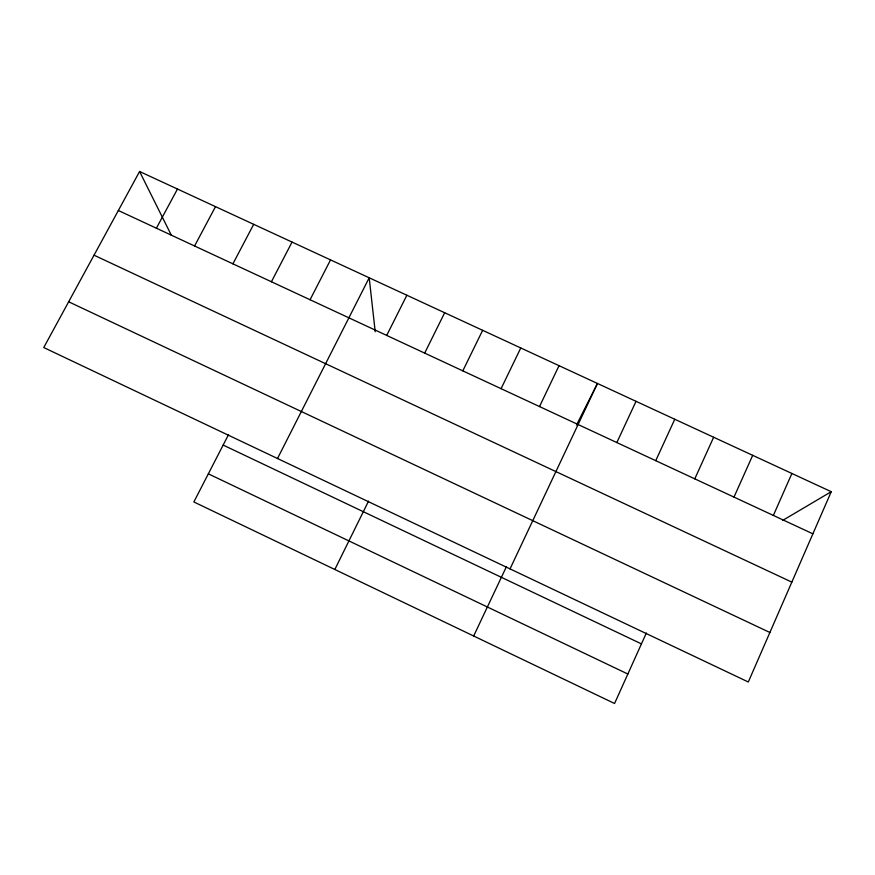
<?xml version="1.0" encoding="UTF-8"?>
<svg xmlns="http://www.w3.org/2000/svg" width="875" height="875" viewBox="0 0 875 875"><rect width="100%" height="100%" fill="white"/><g stroke="black" fill="none" stroke-linecap="round" stroke-linejoin="round"><path stroke-width="1.31" d="M831.25 491.695L748.311 681.997L43.75 347.55L139.584 171.5L831.25 491.695L782.797 520.341M773.358 515.43L791.897 473.473M733.994 497.098L752.697 455.328M646.363 632.975L614.556 703.5L193.856 501.955L228.528 434.645M694.783 478.844L713.65 437.248M655.736 460.666L674.767 419.256M616.831 442.564L636.038 401.319M473.67 636.005L506.461 566.573M510.027 568.881L597.461 383.469L576.516 424.977M539.514 406.569L559.038 365.673M501.08 388.675L520.767 347.966M462.809 370.858L482.65 330.312M334.83 569.483L368.55 501.113M424.681 353.106L444.675 312.736M386.706 335.431L406.864 295.236M277.506 458.511L369.195 277.791L375.211 331.745M310.067 299.753L330.542 259.897M271.414 281.761L292.042 242.08M232.914 263.834L253.695 224.328M194.578 245.984L215.502 206.642M156.384 228.211L177.472 189.044M118.355 210.503L812.886 533.827M94.03 255.194L791.842 582.127M68.666 301.788L769.88 632.494M223.158 445.069L641.441 643.891M208.348 473.834L627.856 674.034M139.584 171.5L171.358 235.277"/></g></svg>
